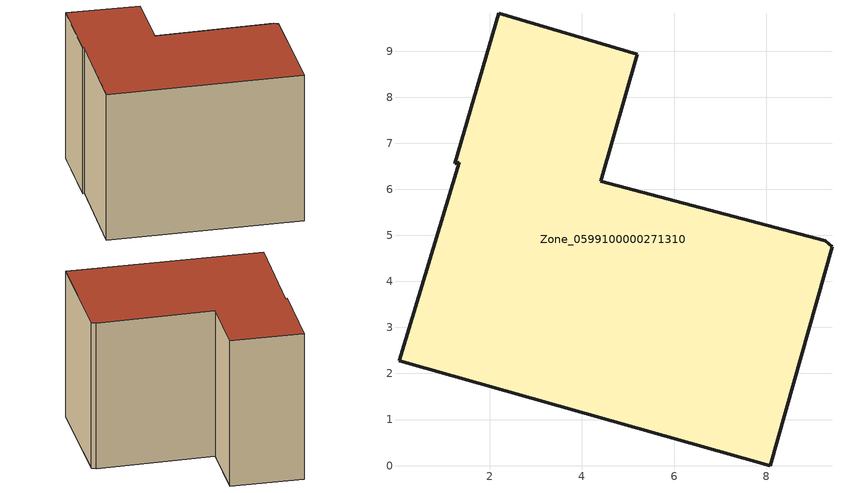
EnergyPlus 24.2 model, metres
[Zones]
Zone_0599100000271310
 floor ground (C_G): 0.04,2.28 1.34,6.59 1.24,6.55 2.19,9.82 5.2,8.93 4.41,6.17 9.28,4.88 9.43,4.75 8.09,0 z0
 wall outside (C_F): 4.41,6.17 5.2,8.93 2.19,9.82 1.24,6.55 1.34,6.59 0.04,2.28 8.09,0 9.43,4.75 9.28,4.88 4.41,6.17 z0:6.67
 roof outside (C_R): 1.34,6.59 0.04,2.28 8.09,0 9.43,4.75 9.28,4.88 4.41,6.17 5.2,8.93 2.19,9.82 1.24,6.55 z6.67
[BUILDING]
Pand.0599100000271310: North Axis=0; Terrain=City; Loads Convergence Tolerance Value=0.04; Temperature Convergence Tolerance Value=0.4; Solar Distribution=FullExterior; Maximum Number of Warmup Days=25; Minimum Number of Warmup Days=1
[Site:Location]
Rotterdam.The.Hague.AP_ZH_NLD Design_Conditions: Latitude=51.96; Longitude=4.45; Time Zone=1; Elevation=-4.5
[SITE:GROUNDTEMPERATURE:BUILDINGSURFACE]
18, 18, 18, 18, 18, 18, 18, 18, 18, 18, 18, 18
[MATERIAL] Thermal Absorptance=0.9; Solar Absorptance=0.7; Visible Absorptance=0.7
Name | Roughness | Thickness | Conductivity | Density | Specific Heat
G.TC.1946 | MediumSmooth | 0.15 | 1 | 540 | 1210
F.TC.1946 | Rough | 0.3 | 0.857143 | 1920 | 840
R.TC.1946 | MediumRough | 0.2 | 0.909091 | 1500 | 1000
[CONSTRUCTION]
C_G: G.TC.1946
C_F: F.TC.1946
C_R: R.TC.1946
[ZONE]
Zone_0599100000271310: Type=1; Multiplier=1; Ceiling Height=Autocalculate; Volume=Autocalculate; Floor Area=autocalculate; Part of Total Floor Area=Yes
[ZONEINFILTRATION:DESIGNFLOWRATE]
Infil_Zone_0599100000271310: Zone or ZoneList or Space or SpaceList=Zone_0599100000271310; Schedule=AlwaysOn; Design Flow Rate Calculation Method=Flow/Area; Flow Rate per Floor Area=0.003; Constant Term Coefficient=1; Temperature Term Coefficient=0; Velocity Term Coefficient=0; Velocity Squared Term Coefficient=0
[HVACTEMPLATE:ZONE:IDEALLOADSAIRSYSTEM]
Zone_0599100000271310: Maximum Heating Supply Air Temperature=50; Minimum Cooling Supply Air Temperature=13; Maximum Heating Supply Air Humidity Ratio=0.0156; Minimum Cooling Supply Air Humidity Ratio=0.0077; Heating Limit=NoLimit; Cooling Limit=NoLimit; Dehumidification Control Type=ConstantSensibleHeatRatio; Cooling Sensible Heat Ratio=0.7; Dehumidification Setpoint=60; Humidification Control Type=None; Humidification Setpoint=30; Outdoor Air Method=None; Outdoor Air Flow Rate per Person=0.00944; Outdoor Air Flow Rate per Zone Floor Area=0; Outdoor Air Flow Rate per Zone=0; Demand Controlled Ventilation Type=None; Outdoor Air Economizer Type=NoEconomizer; Heat Recovery Type=None; Sensible Heat Recovery Effectiveness=0.7; Latent Heat Recovery Effectiveness=0.65
[ZONECONTROL:THERMOSTAT]
ThermostatControl_Zone_0599100000271310: Zone or ZoneList=Zone_0599100000271310; Control Type Schedule=DualSetpointControlType; Control 1=Thermostat_Zone_0599100000271310; Temperature Difference Between Cutout And Setpoint=0
[THERMOSTATSETPOINT:DUALSETPOINT]
Thermostat_Zone_0599100000271310: Heating Setpoint Temperature Schedule=HeatingSetpoint_Zone_0599100000271310; Cooling Setpoint Temperature Schedule=CoolingSetpoint_Zone_0599100000271310
[SCHEDULE:COMPACT]
HeatingSetpoint_Zone_0599100000271310: Through: 12/31, For: AllDays, Until: 24:00, 21
CoolingSetpoint_Zone_0599100000271310: Through: 12/31, For: AllDays, Until: 24:00, 24
DualSetpointControlType: Through: 12/31, For: AllDays, Until: 24:00, 4
AlwaysOn: Through: 12/31, For: AllDays, Until: 24:00, 1
